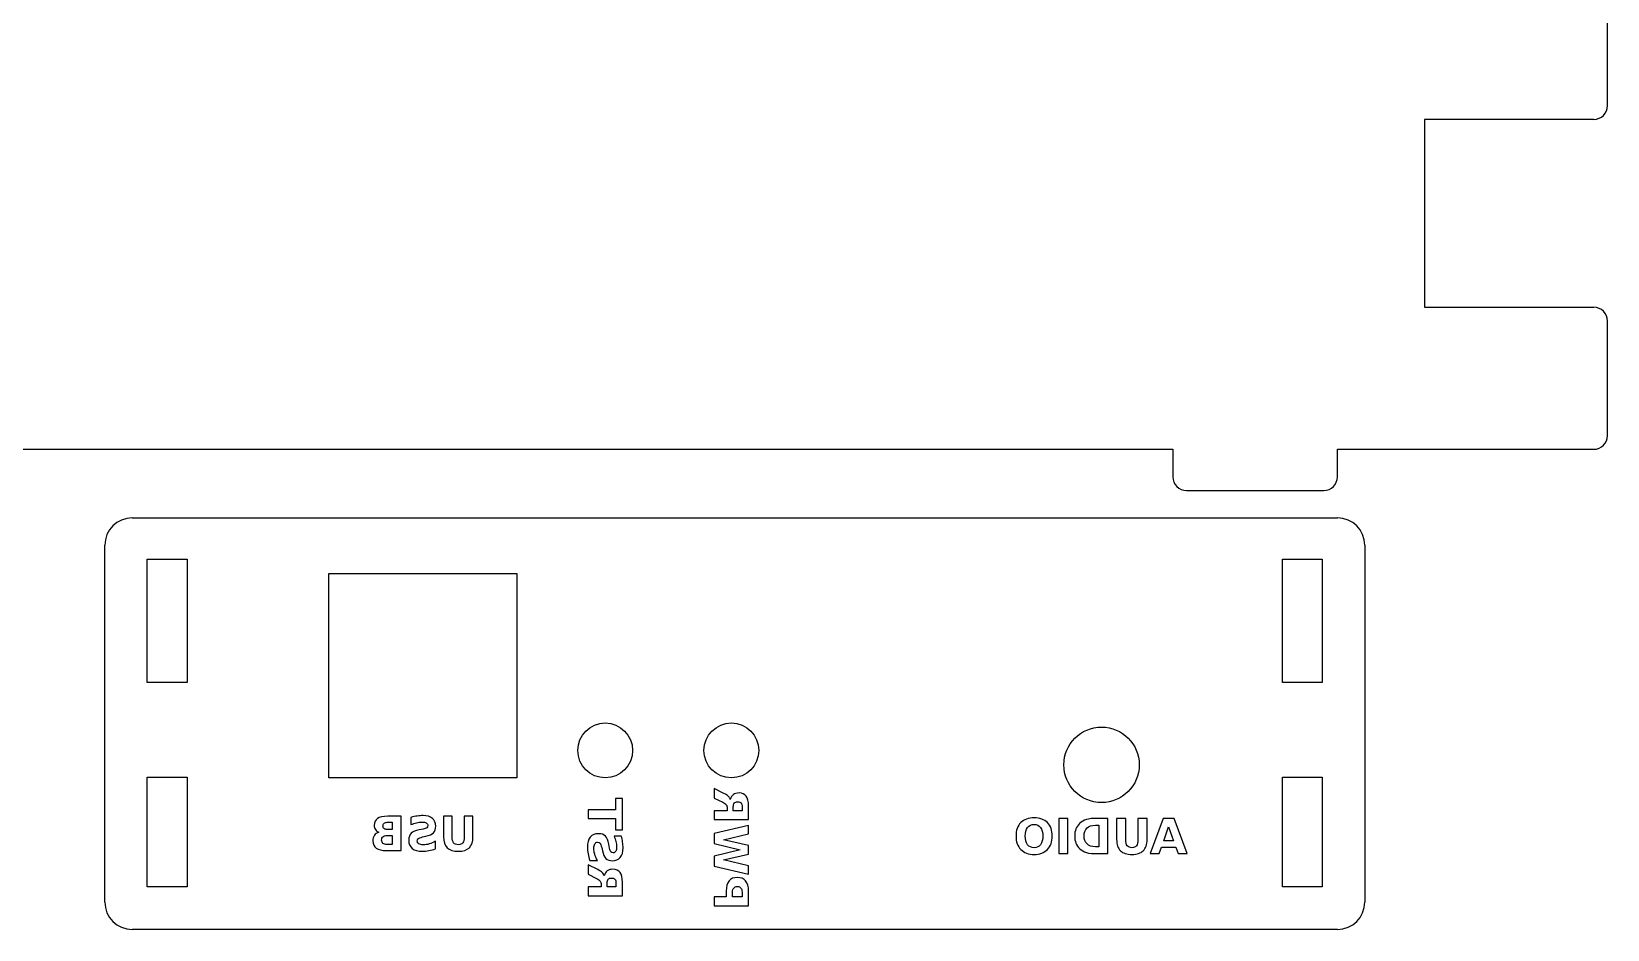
# Model space of a CAD drawing. Header units: millimetres. Extents: x 0 to 257, y 0 to 150.
# Drawn here: x 141.9 to 256.8, y 0 to 65.5 of the extents above; entities that cross this region are included whole.
import ezdxf

# ---------------------------------------------------------------- set-up
doc = ezdxf.new("R2010")
doc.units = ezdxf.units.MM
doc.layers.get('0').update_dxf_attribs({"color": 178, "true_color": 0x000000})
doc.layers.add('connector cutout', color=1, linetype='Continuous', true_color=0xff0000)
doc.layers.add('text', color=2, linetype='Continuous', true_color=0xffff00)

msp = doc.modelspace()

# ---------------------------------------------------------------- linework, layer by layer
at = {"lineweight": -3}
for p, q in [((256.8, 60.05), (256.8, 113.9)), ((256.8, 36), (256.8, 44.35)), ((136, 35), (225.1, 35)), ((225.1, 35), (225.1, 33)), ((237.1, 33), (237.1, 35)), ((237.1, 35), (255.88, 35)), ((226.1, 32), (236.1, 32)), ((149.2, 30), (237.1, 30)), ((147.2, 2), (147.2, 28)), ((239.1, 28), (239.1, 2)), ((237.1, 0), (149.2, 0)), ((237.1, 0), (237.1, 0))]:
    msp.add_line(p, q, dxfattribs=at)
for p, q in [((255.8, 59.05), (243.45, 59.05)), ((243.45, 59.05), (243.45, 45.35)), ((243.45, 45.35), (255.8, 45.35))]:
    msp.add_line(p, q)
for centre, radius, start, end in [((255.8, 60.05), 1, 270, 0), ((255.8, 44.35), 1, 0, 90), ((255.8, 36), 1, 270, 0), ((149.2, 2), 2, 180, 270), ((237.1, 2), 2, 270, 0)]:
    msp.add_arc(centre, radius, start, end)
for centre, radius, start, end in [((226.1, 33), 1, 180, 270), ((236.1, 33), 1, 270, 0), ((149.2, 28), 2, 90, 180), ((237.1, 28), 2, 0, 90)]:
    msp.add_arc(centre, radius, start, end, dxfattribs=at)
at = {"layer": 'connector cutout', "lineweight": -3}
for p, q in [((150.3, 27), (153.2, 27)), ((150.3, 18), (150.3, 27)), ((153.2, 27), (153.2, 18)), ((233.1, 27), (236, 27)), ((233.1, 18), (233.1, 27)), ((236, 27), (236, 18)), ((153.2, 18), (150.3, 18)), ((236, 18), (233.1, 18)), ((150.3, 11.1), (153.2, 11.1)), ((150.3, 3.1), (150.3, 11.1)), ((153.2, 11.1), (153.2, 3.1)), ((233.1, 11.1), (236, 11.1)), ((233.1, 3.1), (233.1, 11.1)), ((236, 11.1), (236, 3.1)), ((153.2, 3.1), (150.3, 3.1)), ((236, 3.1), (233.1, 3.1))]:
    msp.add_line(p, q, dxfattribs=at)
at = {"layer": 'connector cutout'}
for p, q in [((163.55, 11.05), (163.55, 25.95)), ((163.55, 25.95), (177.25, 25.95)), ((177.25, 25.95), (177.25, 11.05)), ((177.25, 11.05), (163.55, 11.05))]:
    msp.add_line(p, q, dxfattribs=at)
for centre, radius in [((183.7, 13.05), 2), ((192.9, 13.05), 2), ((219.9, 12), 2.75)]:
    msp.add_circle(centre, radius, dxfattribs=at)
at = {"layer": 'text'}
for p, q in [((184.46, 9.55), (184.46, 8.72)), ((184.95, 9.55), (184.46, 9.55)), ((184.95, 7.25), (184.95, 9.55)), ((191.65, 10.27), (191.65, 9.58)), ((192.36, 9.92), (191.65, 10.27)), ((191.65, 9.58), (192.27, 9.28)), ((168.81, 8.25), (167.84, 8.25)), ((168.81, 5.75), (168.81, 8.25)), ((169.53, 8.17), (169.53, 7.64)), ((171.9, 8.25), (171.9, 6.75)), ((172.54, 8.25), (171.9, 8.25)), ((172.54, 6.75), (172.54, 8.25)), ((173.41, 8.25), (173.41, 6.75)), ((174.05, 8.25), (173.41, 8.25)), ((174.05, 6.75), (174.05, 8.25)), ((182.45, 8.72), (182.45, 8.08)), ((184.46, 8.72), (182.45, 8.72)), ((182.45, 8.08), (184.46, 8.08)), ((184.46, 8.08), (184.46, 7.25)), ((191.65, 8.65), (191.65, 8.01)), ((192.6, 8.65), (191.65, 8.65)), ((192.6, 8.84), (192.6, 8.65)), ((193.04, 8.65), (193.04, 8.93)), ((193.68, 8.65), (193.04, 8.65)), ((193.68, 8.93), (193.68, 8.65)), ((194.15, 8.01), (194.15, 8.99)), ((216.79, 8.1), (216.79, 5.53)), ((217.45, 8.1), (216.79, 8.1)), ((217.45, 5.53), (217.45, 8.1)), ((220.36, 8.1), (219.66, 8.1)), ((220.36, 5.53), (220.36, 8.1)), ((221, 8.1), (221, 6.56)), ((221.66, 8.1), (221, 8.1)), ((221.66, 6.56), (221.66, 8.1)), ((222.55, 8.1), (222.55, 6.56)), ((223.22, 8.1), (222.55, 8.1)), ((223.22, 6.56), (223.22, 8.1)), ((224.4, 8.1), (223.45, 5.53)), ((225.19, 8.1), (224.4, 8.1)), ((226.14, 5.53), (225.19, 8.1)), ((167.8, 7.81), (168.16, 7.81)), ((168.16, 7.28), (167.8, 7.28)), ((168.16, 7.81), (168.16, 7.28)), ((170.41, 7.32), (170.14, 7.26)), ((184.46, 7.25), (184.95, 7.25)), ((191.65, 8.01), (194.15, 8.01)), ((194.15, 7.59), (191.65, 7)), ((191.65, 7), (191.65, 6.26)), ((192.33, 6.54), (194.15, 6.98)), ((194.15, 6.98), (194.15, 7.59)), ((219.46, 7.6), (219.7, 7.6)), ((219.7, 7.6), (219.7, 6.03)), ((224.44, 6.47), (224.79, 7.49)), ((224.79, 7.49), (225.15, 6.47)), ((167.74, 5.75), (168.81, 5.75)), ((167.78, 6.85), (168.16, 6.85)), ((168.16, 6.19), (167.78, 6.19)), ((168.16, 6.85), (168.16, 6.19)), ((170.37, 6.74), (170.62, 6.79)), ((171.32, 5.88), (171.32, 6.43)), ((183.44, 5.98), (183.49, 5.73)), ((184.02, 5.93), (183.96, 6.21)), ((184.87, 6.81), (184.34, 6.81)), ((191.65, 6.26), (193.55, 5.8)), ((193.55, 5.8), (191.65, 5.35)), ((194.15, 6.12), (192.33, 6.54)), ((194.15, 5.49), (194.15, 6.12)), ((219.7, 6.03), (219.46, 6.03)), ((224.11, 5.53), (224.28, 5.99)), ((224.28, 5.99), (225.31, 5.99)), ((225.15, 6.47), (224.44, 6.47)), ((225.31, 5.99), (225.48, 5.53)), ((182.45, 4.71), (182.45, 4.02)), ((183.16, 4.36), (182.45, 4.71)), ((182.58, 5.03), (183.13, 5.03)), ((191.65, 5.35), (191.65, 4.61)), ((191.65, 4.61), (194.15, 4.02)), ((192.33, 5.07), (194.15, 5.49)), ((194.15, 4.63), (192.33, 5.07)), ((194.15, 4.02), (194.15, 4.63)), ((216.79, 5.53), (217.45, 5.53)), ((219.66, 5.53), (220.36, 5.53)), ((223.45, 5.53), (224.11, 5.53)), ((225.48, 5.53), (226.14, 5.53)), ((182.45, 4.02), (183.07, 3.72)), ((182.45, 3.1), (182.45, 2.45)), ((183.4, 3.1), (182.45, 3.1)), ((182.45, 2.45), (184.95, 2.45)), ((183.4, 3.28), (183.4, 3.1)), ((183.84, 3.1), (183.84, 3.37)), ((184.48, 3.1), (183.84, 3.1)), ((184.48, 3.37), (184.48, 3.1)), ((184.95, 2.45), (184.95, 3.44)), ((191.65, 2.38), (191.65, 1.73)), ((192.52, 2.38), (191.65, 2.38)), ((192.52, 2.8), (192.52, 2.38)), ((192.98, 2.38), (192.98, 2.73)), ((193.68, 2.38), (192.98, 2.38)), ((193.68, 2.73), (193.68, 2.38)), ((194.15, 1.73), (194.15, 2.8)), ((191.65, 1.73), (194.15, 1.73))]:
    msp.add_line(p, q, dxfattribs=at)
for points in [[(192.27, 9.28), (192.4, 9.21), (192.48, 9.15), (192.53, 9.09)], [(192.68, 9.7), (192.61, 9.77), (192.5, 9.85), (192.36, 9.92)], [(192.82, 9.47), (192.8, 9.56), (192.75, 9.63), (192.68, 9.7)], [(193.05, 9.83), (192.95, 9.75), (192.87, 9.63), (192.82, 9.47)], [(193.04, 8.93), (193.04, 9.06), (193.07, 9.16), (193.12, 9.22)], [(193.46, 9.95), (193.3, 9.95), (193.16, 9.91), (193.05, 9.83)], [(193.12, 9.22), (193.17, 9.27), (193.25, 9.3), (193.36, 9.3)], [(193.36, 9.3), (193.48, 9.3), (193.56, 9.27), (193.61, 9.22)], [(193.98, 9.72), (193.87, 9.87), (193.7, 9.95), (193.46, 9.95)], [(193.61, 9.22), (193.66, 9.16), (193.68, 9.06), (193.68, 8.93)], [(194.15, 8.99), (194.15, 9.32), (194.09, 9.56), (193.98, 9.72)], [(167.08, 8.09), (166.93, 7.99), (166.85, 7.82), (166.85, 7.59)], [(167.84, 8.25), (167.49, 8.25), (167.24, 8.2), (167.08, 8.09)], [(169.99, 8.27), (169.84, 8.25), (169.69, 8.21), (169.53, 8.17)], [(170.41, 8.3), (170.27, 8.3), (170.13, 8.29), (169.99, 8.27)], [(171.1, 8.1), (170.94, 8.23), (170.71, 8.3), (170.41, 8.3)], [(171.34, 7.52), (171.34, 7.77), (171.26, 7.96), (171.1, 8.1)], [(192.53, 9.09), (192.57, 9.03), (192.6, 8.94), (192.6, 8.84)], [(214.98, 8.14), (214.57, 8.14), (214.24, 8.02), (214.01, 7.79)], [(215.95, 7.79), (215.72, 8.02), (215.39, 8.14), (214.98, 8.14)], [(219.66, 8.1), (219.27, 8.1), (218.98, 8.07), (218.79, 8.01)], [(166.85, 7.59), (166.85, 7.47), (166.88, 7.37), (166.94, 7.28)], [(167.18, 7.09), (167.04, 7.05), (166.94, 6.98), (166.86, 6.87)], [(166.94, 7.28), (166.99, 7.19), (167.07, 7.13), (167.18, 7.09)], [(167.49, 7.55), (167.49, 7.63), (167.52, 7.7), (167.57, 7.75)], [(167.57, 7.35), (167.52, 7.4), (167.49, 7.46), (167.49, 7.55)], [(167.57, 7.75), (167.63, 7.79), (167.7, 7.81), (167.8, 7.81)], [(167.8, 7.28), (167.7, 7.28), (167.63, 7.31), (167.57, 7.35)], [(169.55, 7.01), (169.43, 6.89), (169.37, 6.73), (169.37, 6.52)], [(169.53, 7.64), (169.67, 7.71), (169.81, 7.75), (169.94, 7.78)], [(170.14, 7.26), (169.86, 7.2), (169.66, 7.12), (169.55, 7.01)], [(169.94, 7.78), (170.07, 7.81), (170.19, 7.83), (170.31, 7.83)], [(170.31, 7.83), (170.46, 7.83), (170.57, 7.81), (170.65, 7.77)], [(170.68, 7.41), (170.63, 7.37), (170.54, 7.34), (170.41, 7.32)], [(170.62, 6.79), (170.87, 6.85), (171.05, 6.93), (171.17, 7.05)], [(170.65, 7.77), (170.72, 7.72), (170.76, 7.66), (170.76, 7.57)], [(170.76, 7.57), (170.76, 7.5), (170.73, 7.45), (170.68, 7.41)], [(171.17, 7.05), (171.29, 7.17), (171.34, 7.32), (171.34, 7.52)], [(183.22, 6.98), (182.94, 6.98), (182.74, 6.9), (182.6, 6.73)], [(183.71, 6.8), (183.59, 6.92), (183.43, 6.98), (183.22, 6.98)], [(214.01, 7.79), (213.77, 7.55), (213.66, 7.22), (213.66, 6.81)], [(214.34, 6.81), (214.34, 7.08), (214.4, 7.29), (214.51, 7.44)], [(214.51, 7.44), (214.62, 7.59), (214.78, 7.66), (214.98, 7.66)], [(214.98, 7.66), (215.18, 7.66), (215.34, 7.59), (215.45, 7.44)], [(215.45, 7.44), (215.56, 7.29), (215.62, 7.08), (215.62, 6.81)], [(216.3, 6.81), (216.3, 7.22), (216.19, 7.55), (215.95, 7.79)], [(218.03, 7.33), (217.97, 7.18), (217.94, 7.01), (217.94, 6.81)], [(218.3, 7.73), (218.18, 7.61), (218.09, 7.48), (218.03, 7.33)], [(218.79, 8.01), (218.6, 7.96), (218.43, 7.86), (218.3, 7.73)], [(218.62, 6.81), (218.62, 7.07), (218.7, 7.26), (218.84, 7.4)], [(218.84, 7.4), (218.98, 7.53), (219.19, 7.6), (219.46, 7.6)], [(166.86, 6.87), (166.79, 6.76), (166.75, 6.63), (166.75, 6.47)], [(166.75, 6.47), (166.75, 6.23), (166.83, 6.05), (166.99, 5.93)], [(166.99, 5.93), (167.16, 5.81), (167.4, 5.75), (167.74, 5.75)], [(167.39, 6.52), (167.39, 6.63), (167.42, 6.71), (167.49, 6.76)], [(167.49, 6.27), (167.43, 6.33), (167.39, 6.41), (167.39, 6.52)], [(167.49, 6.76), (167.55, 6.82), (167.65, 6.85), (167.78, 6.85)], [(167.78, 6.19), (167.65, 6.19), (167.56, 6.22), (167.49, 6.27)], [(169.37, 6.52), (169.37, 6.24), (169.45, 6.04), (169.62, 5.9)], [(169.62, 5.9), (169.78, 5.77), (170.03, 5.7), (170.37, 5.7)], [(169.99, 6.44), (169.99, 6.52), (170.02, 6.58), (170.07, 6.62)], [(170.1, 6.24), (170.03, 6.29), (169.99, 6.35), (169.99, 6.44)], [(170.07, 6.62), (170.12, 6.66), (170.22, 6.7), (170.37, 6.74)], [(170.43, 6.17), (170.29, 6.17), (170.18, 6.19), (170.1, 6.24)], [(170.37, 5.7), (170.52, 5.7), (170.68, 5.72), (170.84, 5.75)], [(170.86, 6.23), (170.71, 6.19), (170.57, 6.17), (170.43, 6.17)], [(170.84, 5.75), (171, 5.78), (171.16, 5.82), (171.32, 5.88)], [(171.32, 6.43), (171.16, 6.34), (171.01, 6.28), (170.86, 6.23)], [(171.9, 6.75), (171.9, 6.4), (171.99, 6.14), (172.16, 5.96)], [(172.16, 5.96), (172.34, 5.79), (172.61, 5.7), (172.98, 5.7)], [(172.64, 6.31), (172.58, 6.4), (172.54, 6.55), (172.54, 6.75)], [(172.98, 6.18), (172.82, 6.18), (172.71, 6.22), (172.64, 6.31)], [(173.31, 6.31), (173.24, 6.22), (173.13, 6.18), (172.98, 6.18)], [(172.98, 5.7), (173.34, 5.7), (173.61, 5.79), (173.79, 5.96)], [(173.41, 6.75), (173.41, 6.55), (173.37, 6.4), (173.31, 6.31)], [(173.79, 5.96), (173.96, 6.14), (174.05, 6.4), (174.05, 6.75)], [(182.6, 6.73), (182.47, 6.57), (182.4, 6.32), (182.4, 5.98)], [(182.4, 5.98), (182.4, 5.82), (182.42, 5.67), (182.45, 5.51)], [(182.87, 5.92), (182.87, 6.06), (182.89, 6.17), (182.94, 6.24)], [(182.93, 5.49), (182.89, 5.64), (182.87, 5.78), (182.87, 5.92)], [(182.94, 6.24), (182.99, 6.32), (183.05, 6.36), (183.14, 6.36)], [(183.14, 6.36), (183.22, 6.36), (183.28, 6.33), (183.32, 6.28)], [(183.32, 6.28), (183.36, 6.23), (183.4, 6.13), (183.44, 5.98)], [(183.96, 6.21), (183.9, 6.49), (183.82, 6.69), (183.71, 6.8)], [(184.11, 5.66), (184.07, 5.71), (184.04, 5.8), (184.02, 5.93)], [(184.34, 6.81), (184.41, 6.68), (184.45, 6.54), (184.48, 6.41)], [(184.53, 6.04), (184.53, 5.89), (184.51, 5.77), (184.47, 5.7)], [(184.48, 6.41), (184.51, 6.28), (184.53, 6.16), (184.53, 6.04)], [(184.8, 5.25), (184.93, 5.41), (185, 5.64), (185, 5.94)], [(184.97, 6.36), (184.95, 6.51), (184.91, 6.66), (184.87, 6.81)], [(185, 5.94), (185, 6.08), (184.99, 6.22), (184.97, 6.36)], [(213.66, 6.81), (213.66, 6.39), (213.77, 6.07), (214.01, 5.83)], [(214.01, 5.83), (214.24, 5.59), (214.57, 5.47), (214.98, 5.47)], [(214.51, 6.18), (214.4, 6.33), (214.34, 6.54), (214.34, 6.81)], [(214.98, 5.96), (214.78, 5.96), (214.62, 6.03), (214.51, 6.18)], [(215.45, 6.18), (215.34, 6.03), (215.18, 5.96), (214.98, 5.96)], [(214.98, 5.47), (215.39, 5.47), (215.72, 5.59), (215.95, 5.83)], [(215.62, 6.81), (215.62, 6.54), (215.56, 6.33), (215.45, 6.18)], [(215.95, 5.83), (216.19, 6.07), (216.3, 6.39), (216.3, 6.81)], [(217.94, 6.81), (217.94, 6.62), (217.97, 6.45), (218.03, 6.29)], [(218.03, 6.29), (218.09, 6.14), (218.18, 6.01), (218.3, 5.89)], [(218.3, 5.89), (218.44, 5.76), (218.6, 5.66), (218.79, 5.61)], [(218.84, 6.23), (218.7, 6.36), (218.62, 6.56), (218.62, 6.81)], [(219.46, 6.03), (219.19, 6.03), (218.98, 6.09), (218.84, 6.23)], [(221, 6.56), (221, 6.19), (221.09, 5.92), (221.27, 5.74)], [(221.77, 6.1), (221.7, 6.19), (221.66, 6.34), (221.66, 6.56)], [(222.11, 5.96), (221.95, 5.96), (221.84, 6.01), (221.77, 6.1)], [(222.45, 6.1), (222.38, 6.01), (222.27, 5.96), (222.11, 5.96)], [(222.55, 6.56), (222.55, 6.34), (222.52, 6.19), (222.45, 6.1)], [(222.94, 5.74), (223.13, 5.92), (223.22, 6.19), (223.22, 6.56)], [(182.45, 5.51), (182.48, 5.35), (182.52, 5.19), (182.58, 5.03)], [(183.13, 5.03), (183.04, 5.19), (182.98, 5.34), (182.93, 5.49)], [(183.49, 5.73), (183.55, 5.48), (183.63, 5.29), (183.75, 5.18)], [(183.75, 5.18), (183.87, 5.06), (184.02, 5.01), (184.22, 5.01)], [(184.27, 5.59), (184.2, 5.59), (184.15, 5.61), (184.11, 5.66)], [(184.22, 5.01), (184.47, 5.01), (184.66, 5.09), (184.8, 5.25)], [(184.47, 5.7), (184.42, 5.63), (184.36, 5.59), (184.27, 5.59)], [(218.79, 5.61), (218.99, 5.55), (219.28, 5.53), (219.66, 5.53)], [(221.27, 5.74), (221.46, 5.56), (221.74, 5.47), (222.11, 5.47)], [(222.11, 5.47), (222.48, 5.47), (222.76, 5.56), (222.94, 5.74)], [(183.07, 3.72), (183.2, 3.66), (183.28, 3.59), (183.33, 3.53)], [(183.48, 4.15), (183.41, 4.22), (183.31, 4.29), (183.16, 4.36)], [(183.33, 3.53), (183.37, 3.47), (183.4, 3.38), (183.4, 3.28)], [(183.62, 3.91), (183.6, 4), (183.55, 4.08), (183.48, 4.15)], [(183.85, 4.27), (183.75, 4.19), (183.67, 4.07), (183.62, 3.91)], [(183.84, 3.37), (183.84, 3.5), (183.87, 3.6), (183.92, 3.66)], [(184.26, 4.39), (184.1, 4.39), (183.96, 4.35), (183.85, 4.27)], [(183.92, 3.66), (183.97, 3.72), (184.05, 3.75), (184.17, 3.75)], [(184.17, 3.75), (184.28, 3.75), (184.36, 3.72), (184.41, 3.66)], [(184.79, 4.16), (184.68, 4.31), (184.5, 4.39), (184.26, 4.39)], [(184.41, 3.66), (184.46, 3.6), (184.48, 3.5), (184.48, 3.37)], [(184.95, 3.44), (184.95, 3.76), (184.9, 4.01), (184.79, 4.16)], [(192.73, 3.54), (192.59, 3.37), (192.52, 3.12), (192.52, 2.8)], [(193.33, 3.79), (193.07, 3.79), (192.87, 3.71), (192.73, 3.54)], [(193.94, 3.54), (193.8, 3.71), (193.6, 3.79), (193.33, 3.79)], [(194.15, 2.8), (194.15, 3.12), (194.08, 3.37), (193.94, 3.54)], [(192.98, 2.73), (192.98, 2.86), (193.02, 2.96), (193.08, 3.02)], [(193.08, 3.02), (193.14, 3.09), (193.22, 3.13), (193.33, 3.13)], [(193.33, 3.13), (193.45, 3.13), (193.53, 3.09), (193.59, 3.02)], [(193.59, 3.02), (193.65, 2.96), (193.68, 2.86), (193.68, 2.73)]]:
    msp.add_open_spline(points, degree=3, dxfattribs=at)

doc.saveas('drawing.dxf')
